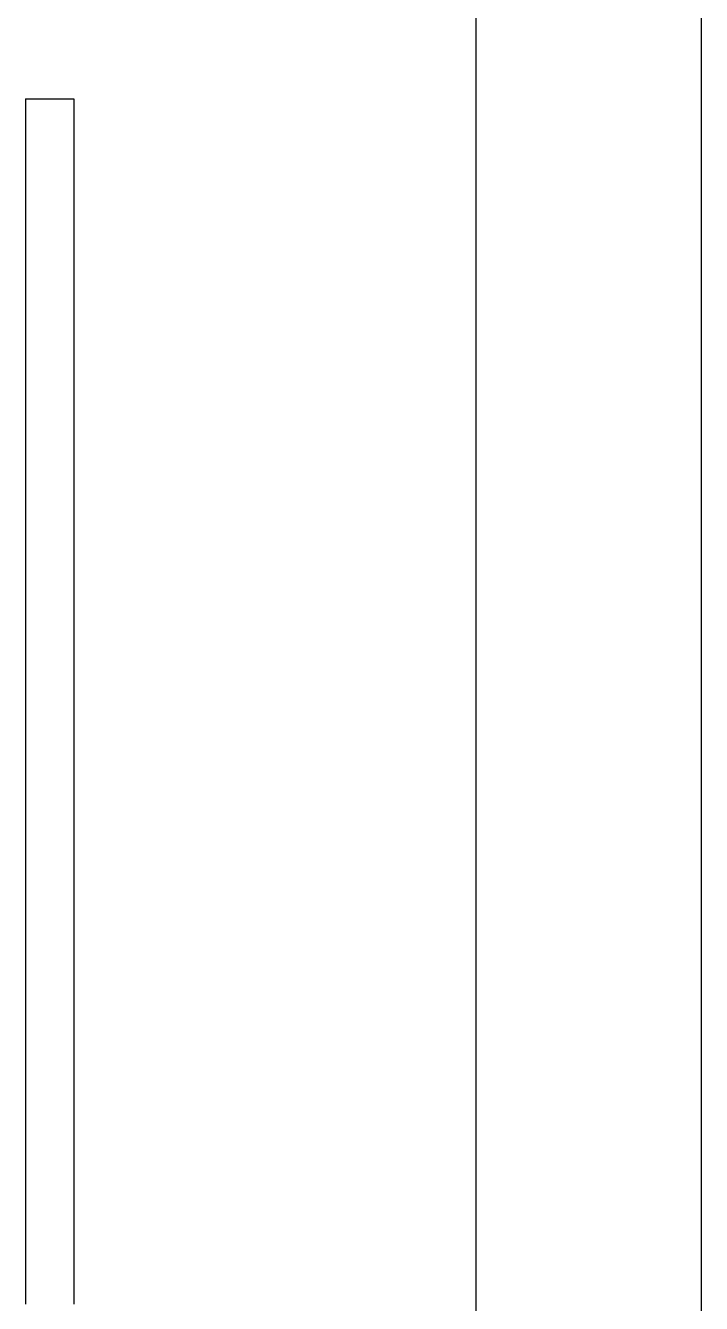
# Model space of a CAD drawing. Extents: x -24 to 123, y -44 to 344.
# Drawn here: x -14 to 7, y 38.53 to 78.28 of the extents above; entities that cross this region are included whole.
import ezdxf

# ---------------------------------------------------------------- set-up
doc = ezdxf.new("R2010")
doc.units = 0
doc.layers.get('0').update_dxf_attribs({"linetype": 'continuous'})

# ---------------------------------------------------------------- blocks, each defined once
blk = doc.blocks.new('FUSION037')
at = {"color": 0}
for p, q in [((0, 0), (0, 300)), ((7, 7), (7, 184)), ((7, 8), (7, 183)), ((-14, 76), (-12.5, 76))]:
    blk.add_line(p, q, dxfattribs=at)
for points in [[(-14, 76), (-14, 75.95), (-14, 75.9), (-14, 75.85), (-14, 75.8), (-14, 75.75), (-14, 75.7), (-14, 75.65), (-14, 75.6), (-14, 75.55), (-14, 75.5), (-14, 75.45), (-14, 75.4), (-14, 75.35), (-14, 75.3), (-14, 75.25), (-14, 75.2), (-14, 75.15), (-14, 75.1), (-14, 75.05), (-14, 75), (-14, 74.95), (-14, 74.9), (-14, 74.85), (-14, 74.8), (-14, 74.75), (-14, 74.7), (-14, 74.65), (-14, 74.6), (-14, 74.55), (-14, 74.5), (-14, 74.45), (-14, 74.4), (-14, 74.35), (-14, 74.3), (-14, 74.25), (-14, 74.2), (-14, 74.15), (-14, 74.1), (-14, 74.05), (-14, 74), (-14, 73.95), (-14, 73.9), (-14, 73.85), (-14, 73.8), (-14, 73.75), (-14, 73.7), (-14, 73.65), (-14, 73.6), (-14, 73.55), (-14, 73.5), (-14, 73.45), (-14, 73.4), (-14, 73.35), (-14, 73.3), (-14, 73.25), (-14, 73.2), (-14, 73.15), (-14, 73.1), (-14, 73.05), (-14, 73), (-14, 72.95), (-14, 72.9), (-14, 72.85), (-14, 72.8), (-14, 72.75), (-14, 72.7), (-14, 72.65), (-14, 72.6), (-14, 72.55), (-14, 72.5), (-14, 72.45), (-14, 72.4), (-14, 72.35), (-14, 72.3), (-14, 72.25), (-14, 72.2), (-14, 72.15), (-14, 72.1), (-14, 72.05), (-14, 72), (-14, 71.95), (-14, 71.9), (-14, 71.85), (-14, 71.8), (-14, 71.75), (-14, 71.7), (-14, 71.65), (-14, 71.6), (-14, 71.55), (-14, 71.5), (-14, 71.45), (-14, 71.4), (-14, 71.35), (-14, 71.3), (-14, 71.25), (-14, 71.2), (-14, 71.15), (-14, 71.1), (-14, 71.05), (-14, 71), (-14, 70.95), (-14, 70.9), (-14, 70.85), (-14, 70.8), (-14, 70.75), (-14, 70.7), (-14, 70.65), (-14, 70.6), (-14, 70.55), (-14, 70.5), (-14, 70.45), (-14, 70.4), (-14, 70.35), (-14, 70.3), (-14, 70.25), (-14, 70.2), (-14, 70.15), (-14, 70.1), (-14, 70.05), (-14, 70), (-14, 69.95), (-14, 69.9), (-14, 69.85), (-14, 69.8), (-14, 69.75), (-14, 69.7), (-14, 69.65), (-14, 69.6), (-14, 69.55), (-14, 69.5), (-14, 69.45), (-14, 69.4), (-14, 69.35), (-14, 69.3), (-14, 69.25), (-14, 69.2), (-14, 69.15), (-14, 69.1), (-14, 69.05), (-14, 69), (-14, 68.95), (-14, 68.9), (-14, 68.85), (-14, 68.8), (-14, 68.75), (-14, 68.7), (-14, 68.65), (-14, 68.6), (-14, 68.55), (-14, 68.5), (-14, 68.45), (-14, 68.4), (-14, 68.35), (-14, 68.3), (-14, 68.25), (-14, 68.2), (-14, 68.15), (-14, 68.1), (-14, 68.05), (-14, 68), (-14, 67.95), (-14, 67.9), (-14, 67.85), (-14, 67.8), (-14, 67.75), (-14, 67.7), (-14, 67.65), (-14, 67.6), (-14, 67.55), (-14, 67.5), (-14, 67.45), (-14, 67.4), (-14, 67.35), (-14, 67.3), (-14, 67.25), (-14, 67.2), (-14, 67.15), (-14, 67.1), (-14, 67.05), (-14, 67), (-14, 66.95), (-14, 66.9), (-14, 66.85), (-14, 66.8), (-14, 66.75), (-14, 66.7), (-14, 66.65), (-14, 66.6), (-14, 66.55), (-14, 66.5), (-14, 66.45), (-14, 66.4), (-14, 66.35), (-14, 66.3), (-14, 66.25), (-14, 66.2), (-14, 66.15), (-14, 66.1), (-14, 66.05), (-14, 66), (-14, 65.95), (-14, 65.9), (-14, 65.85), (-14, 65.8), (-14, 65.75), (-14, 65.7), (-14, 65.65), (-14, 65.6), (-14, 65.55), (-14, 65.5), (-14, 65.45), (-14, 65.4), (-14, 65.35), (-14, 65.3), (-14, 65.25), (-14, 65.2), (-14, 65.15), (-14, 65.1), (-14, 65.05), (-14, 65), (-14, 64.95), (-14, 64.9), (-14, 64.85), (-14, 64.8), (-14, 64.75), (-14, 64.7), (-14, 64.65), (-14, 64.6), (-14, 64.55), (-14, 64.5), (-14, 64.45), (-14, 64.4), (-14, 64.35), (-14, 64.3), (-14, 64.25), (-14, 64.2), (-14, 64.15), (-14, 64.1), (-14, 64.05), (-14, 64), (-14, 63.95), (-14, 63.9), (-14, 63.85), (-14, 63.8), (-14, 63.75), (-14, 63.7), (-14, 63.65), (-14, 63.6), (-14, 63.55), (-14, 63.5), (-14, 63.45), (-14, 63.4), (-14, 63.35), (-14, 63.3), (-14, 63.25), (-14, 63.2), (-14, 63.15), (-14, 63.1), (-14, 63.05), (-14, 63), (-14, 62.95), (-14, 62.9), (-14, 62.85), (-14, 62.8), (-14, 62.75), (-14, 62.7), (-14, 62.65), (-14, 62.6), (-14, 62.55), (-14, 62.5), (-14, 62.45), (-14, 62.4), (-14, 62.35), (-14, 62.3), (-14, 62.25), (-14, 62.2), (-14, 62.15), (-14, 62.1), (-14, 62.05), (-14, 62), (-14, 61.95), (-14, 61.9), (-14, 61.85), (-14, 61.8), (-14, 61.75), (-14, 61.7), (-14, 61.65), (-14, 61.6), (-14, 61.55), (-14, 61.5), (-14, 61.45), (-14, 61.4), (-14, 61.35), (-14, 61.3), (-14, 61.25), (-14, 61.2), (-14, 61.15), (-14, 61.1), (-14, 61.05), (-14, 61), (-14, 60.95), (-14, 60.9), (-14, 60.85), (-14, 60.8), (-14, 60.75), (-14, 60.7), (-14, 60.65), (-14, 60.6), (-14, 60.55), (-14, 60.5), (-14, 60.45), (-14, 60.4), (-14, 60.35), (-14, 60.3), (-14, 60.25), (-14, 60.2), (-14, 60.15), (-14, 60.1), (-14, 60.05), (-14, 60), (-14, 59.95), (-14, 59.9), (-14, 59.85), (-14, 59.8), (-14, 59.75), (-14, 59.7), (-14, 59.65), (-14, 59.6), (-14, 59.55), (-14, 59.5), (-14, 59.45), (-14, 59.4), (-14, 59.35), (-14, 59.3), (-14, 59.25), (-14, 59.2), (-14, 59.15), (-14, 59.1), (-14, 59.05), (-14, 59), (-14, 58.95), (-14, 58.9), (-14, 58.85), (-14, 58.8), (-14, 58.75), (-14, 58.7), (-14, 58.65), (-14, 58.6), (-14, 58.55), (-14, 58.5), (-14, 58.45), (-14, 58.4), (-14, 58.35), (-14, 58.3), (-14, 58.25), (-14, 58.2), (-14, 58.15), (-14, 58.1), (-14, 58.05), (-14, 58), (-14, 57.95), (-14, 57.9), (-14, 57.85), (-14, 57.8), (-14, 57.75), (-14, 57.7), (-14, 57.65), (-14, 57.6), (-14, 57.55), (-14, 57.5), (-14, 57.45), (-14, 57.4), (-14, 57.35), (-14, 57.3), (-14, 57.25), (-14, 57.2), (-14, 57.15), (-14, 57.1), (-14, 57.05), (-14, 57), (-14, 56.95), (-14, 56.9), (-14, 56.85), (-14, 56.8), (-14, 56.75), (-14, 56.7), (-14, 56.65), (-14, 56.6), (-14, 56.55), (-14, 56.5), (-14, 56.45), (-14, 56.4), (-14, 56.35), (-14, 56.3), (-14, 56.25), (-14, 56.2), (-14, 56.15), (-14, 56.1), (-14, 56.05), (-14, 56), (-14, 55.95), (-14, 55.9), (-14, 55.85), (-14, 55.8), (-14, 55.75), (-14, 55.7), (-14, 55.65), (-14, 55.6), (-14, 55.55), (-14, 55.5), (-14, 55.45), (-14, 55.4), (-14, 55.35), (-14, 55.3), (-14, 55.25), (-14, 55.2), (-14, 55.15), (-14, 55.1), (-14, 55.05), (-14, 55), (-14, 54.95), (-14, 54.9), (-14, 54.85), (-14, 54.8), (-14, 54.75), (-14, 54.7), (-14, 54.65), (-14, 54.6), (-14, 54.55), (-14, 54.5), (-14, 54.45), (-14, 54.4), (-14, 54.35), (-14, 54.3), (-14, 54.25), (-14, 54.2), (-14, 54.15), (-14, 54.1), (-14, 54.05), (-14, 54), (-14, 53.95), (-14, 53.9), (-14, 53.85), (-14, 53.8), (-14, 53.75), (-14, 53.7), (-14, 53.65), (-14, 53.6), (-14, 53.55), (-14, 53.5), (-14, 53.45), (-14, 53.4), (-14, 53.35), (-14, 53.3), (-14, 53.25), (-14, 53.2), (-14, 53.15), (-14, 53.1), (-14, 53.05), (-14, 53), (-14, 52.95), (-14, 52.9), (-14, 52.85), (-14, 52.8), (-14, 52.75), (-14, 52.7), (-14, 52.65), (-14, 52.6), (-14, 52.55), (-14, 52.5), (-14, 52.45), (-14, 52.4), (-14, 52.35), (-14, 52.3), (-14, 52.25), (-14, 52.2), (-14, 52.15), (-14, 52.1), (-14, 52.05), (-14, 52), (-14, 51.95), (-14, 51.9), (-14, 51.85), (-14, 51.8), (-14, 51.75), (-14, 51.7), (-14, 51.65), (-14, 51.6), (-14, 51.55), (-14, 51.5), (-14, 51.45), (-14, 51.4), (-14, 51.35), (-14, 51.3), (-14, 51.25), (-14, 51.2), (-14, 51.15), (-14, 51.1), (-14, 51.05), (-14, 51), (-14, 50.95), (-14, 50.9), (-14, 50.85), (-14, 50.8), (-14, 50.75), (-14, 50.7), (-14, 50.65), (-14, 50.6), (-14, 50.55), (-14, 50.5), (-14, 50.45), (-14, 50.4), (-14, 50.35), (-14, 50.3), (-14, 50.25), (-14, 50.2), (-14, 50.15), (-14, 50.1), (-14, 50.05), (-14, 50), (-14, 49.95), (-14, 49.9), (-14, 49.85), (-14, 49.8), (-14, 49.75), (-14, 49.7), (-14, 49.65), (-14, 49.6), (-14, 49.55), (-14, 49.5), (-14, 49.45), (-14, 49.4), (-14, 49.35), (-14, 49.3), (-14, 49.25), (-14, 49.2), (-14, 49.15), (-14, 49.1), (-14, 49.05), (-14, 49), (-14, 48.95), (-14, 48.9), (-14, 48.85), (-14, 48.8), (-14, 48.75), (-14, 48.7), (-14, 48.65), (-14, 48.6), (-14, 48.55), (-14, 48.5), (-14, 48.45), (-14, 48.4), (-14, 48.35), (-14, 48.3), (-14, 48.25), (-14, 48.2), (-14, 48.15), (-14, 48.1), (-14, 48.05), (-14, 48), (-14, 47.95), (-14, 47.9), (-14, 47.85), (-14, 47.8), (-14, 47.75), (-14, 47.7), (-14, 47.65), (-14, 47.6), (-14, 47.55), (-14, 47.5), (-14, 47.45), (-14, 47.4), (-14, 47.35), (-14, 47.3), (-14, 47.25), (-14, 47.2), (-14, 47.15), (-14, 47.1), (-14, 47.05), (-14, 47), (-14, 46.95), (-14, 46.9), (-14, 46.85), (-14, 46.8), (-14, 46.75), (-14, 46.7), (-14, 46.65), (-14, 46.6), (-14, 46.55), (-14, 46.5), (-14, 46.45), (-14, 46.4), (-14, 46.35), (-14, 46.3), (-14, 46.25), (-14, 46.2), (-14, 46.15), (-14, 46.1), (-14, 46.05), (-14, 46), (-14, 45.95), (-14, 45.9), (-14, 45.85), (-14, 45.8), (-14, 45.75), (-14, 45.7), (-14, 45.65), (-14, 45.6), (-14, 45.55), (-14, 45.5), (-14, 45.45), (-14, 45.4), (-14, 45.35), (-14, 45.3), (-14, 45.25), (-14, 45.2), (-14, 45.15), (-14, 45.1), (-14, 45.05), (-14, 45), (-14, 44.95), (-14, 44.9), (-14, 44.85), (-14, 44.8), (-14, 44.75), (-14, 44.7), (-14, 44.65), (-14, 44.6), (-14, 44.55), (-14, 44.5), (-14, 44.45), (-14, 44.4), (-14, 44.35), (-14, 44.3), (-14, 44.25), (-14, 44.2), (-14, 44.15), (-14, 44.1), (-14, 44.05), (-14, 44), (-14, 43.95), (-14, 43.9), (-14, 43.85), (-14, 43.8), (-14, 43.75), (-14, 43.7), (-14, 43.65), (-14, 43.6), (-14, 43.55), (-14, 43.5), (-14, 43.45), (-14, 43.4), (-14, 43.35), (-14, 43.3), (-14, 43.25), (-14, 43.2), (-14, 43.15), (-14, 43.1), (-14, 43.05), (-14, 43), (-14, 42.95), (-14, 42.9), (-14, 42.85), (-14, 42.8), (-14, 42.75), (-14, 42.7), (-14, 42.65), (-14, 42.6), (-14, 42.55), (-14, 42.5), (-14, 42.45), (-14, 42.4), (-14, 42.35), (-14, 42.3), (-14, 42.25), (-14, 42.2), (-14, 42.15), (-14, 42.1), (-14, 42.05), (-14, 42), (-14, 41.95), (-14, 41.9), (-14, 41.85), (-14, 41.8), (-14, 41.75), (-14, 41.7), (-14, 41.65), (-14, 41.6), (-14, 41.55), (-14, 41.5), (-14, 41.45), (-14, 41.4), (-14, 41.35), (-14, 41.3), (-14, 41.25), (-14, 41.2), (-14, 41.15), (-14, 41.1), (-14, 41.05), (-14, 41), (-14, 40.95), (-14, 40.9), (-14, 40.85), (-14, 40.8), (-14, 40.75), (-14, 40.7), (-14, 40.65), (-14, 40.6), (-14, 40.55), (-14, 40.5), (-14, 40.45), (-14, 40.4), (-14, 40.35), (-14, 40.3), (-14, 40.25), (-14, 40.2), (-14, 40.15), (-14, 40.1), (-14, 40.05), (-14, 40), (-14, 39.95), (-14, 39.9), (-14, 39.85), (-14, 39.8), (-14, 39.75), (-14, 39.7), (-14, 39.65), (-14, 39.6), (-14, 39.55), (-14, 39.5), (-14, 39.45), (-14, 39.4), (-14, 39.35), (-14, 39.3), (-14, 39.25), (-14, 39.2), (-14, 39.15), (-14, 39.1), (-14, 39.05), (-14, 39), (-14, 38.95), (-14, 38.9), (-14, 38.85), (-14, 38.8), (-14, 38.75), (-14, 38.7), (-14, 38.65), (-14, 38.6), (-14, 38.55), (-14, 38.5)], [(-12.5, 76), (-12.5, 75.95), (-12.5, 75.9), (-12.5, 75.85), (-12.5, 75.8), (-12.5, 75.75), (-12.5, 75.7), (-12.5, 75.65), (-12.5, 75.6), (-12.5, 75.55), (-12.5, 75.5), (-12.5, 75.45), (-12.5, 75.4), (-12.5, 75.35), (-12.5, 75.3), (-12.5, 75.25), (-12.5, 75.2), (-12.5, 75.15), (-12.5, 75.1), (-12.5, 75.05), (-12.5, 75), (-12.5, 74.95), (-12.5, 74.9), (-12.5, 74.85), (-12.5, 74.8), (-12.5, 74.75), (-12.5, 74.7), (-12.5, 74.65), (-12.5, 74.6), (-12.5, 74.55), (-12.5, 74.5), (-12.5, 74.45), (-12.5, 74.4), (-12.5, 74.35), (-12.5, 74.3), (-12.5, 74.25), (-12.5, 74.2), (-12.5, 74.15), (-12.5, 74.1), (-12.5, 74.05), (-12.5, 74), (-12.5, 73.95), (-12.5, 73.9), (-12.5, 73.85), (-12.5, 73.8), (-12.5, 73.75), (-12.5, 73.7), (-12.5, 73.65), (-12.5, 73.6), (-12.5, 73.55), (-12.5, 73.5), (-12.5, 73.45), (-12.5, 73.4), (-12.5, 73.35), (-12.5, 73.3), (-12.5, 73.25), (-12.5, 73.2), (-12.5, 73.15), (-12.5, 73.1), (-12.5, 73.05), (-12.5, 73), (-12.5, 72.95), (-12.5, 72.9), (-12.5, 72.85), (-12.5, 72.8), (-12.5, 72.75), (-12.5, 72.7), (-12.5, 72.65), (-12.5, 72.6), (-12.5, 72.55), (-12.5, 72.5), (-12.5, 72.45), (-12.5, 72.4), (-12.5, 72.35), (-12.5, 72.3), (-12.5, 72.25), (-12.5, 72.2), (-12.5, 72.15), (-12.5, 72.1), (-12.5, 72.05), (-12.5, 72), (-12.5, 71.95), (-12.5, 71.9), (-12.5, 71.85), (-12.5, 71.8), (-12.5, 71.75), (-12.5, 71.7), (-12.5, 71.65), (-12.5, 71.6), (-12.5, 71.55), (-12.5, 71.5), (-12.5, 71.45), (-12.5, 71.4), (-12.5, 71.35), (-12.5, 71.3), (-12.5, 71.25), (-12.5, 71.2), (-12.5, 71.15), (-12.5, 71.1), (-12.5, 71.05), (-12.5, 71), (-12.5, 70.95), (-12.5, 70.9), (-12.5, 70.85), (-12.5, 70.8), (-12.5, 70.75), (-12.5, 70.7), (-12.5, 70.65), (-12.5, 70.6), (-12.5, 70.55), (-12.5, 70.5), (-12.5, 70.45), (-12.5, 70.4), (-12.5, 70.35), (-12.5, 70.3), (-12.5, 70.25), (-12.5, 70.2), (-12.5, 70.15), (-12.5, 70.1), (-12.5, 70.05), (-12.5, 70), (-12.5, 69.95), (-12.5, 69.9), (-12.5, 69.85), (-12.5, 69.8), (-12.5, 69.75), (-12.5, 69.7), (-12.5, 69.65), (-12.5, 69.6), (-12.5, 69.55), (-12.5, 69.5), (-12.5, 69.45), (-12.5, 69.4), (-12.5, 69.35), (-12.5, 69.3), (-12.5, 69.25), (-12.5, 69.2), (-12.5, 69.15), (-12.5, 69.1), (-12.5, 69.05), (-12.5, 69), (-12.5, 68.95), (-12.5, 68.9), (-12.5, 68.85), (-12.5, 68.8), (-12.5, 68.75), (-12.5, 68.7), (-12.5, 68.65), (-12.5, 68.6), (-12.5, 68.55), (-12.5, 68.5), (-12.5, 68.45), (-12.5, 68.4), (-12.5, 68.35), (-12.5, 68.3), (-12.5, 68.25), (-12.5, 68.2), (-12.5, 68.15), (-12.5, 68.1), (-12.5, 68.05), (-12.5, 68), (-12.5, 67.95), (-12.5, 67.9), (-12.5, 67.85), (-12.5, 67.8), (-12.5, 67.75), (-12.5, 67.7), (-12.5, 67.65), (-12.5, 67.6), (-12.5, 67.55), (-12.5, 67.5), (-12.5, 67.45), (-12.5, 67.4), (-12.5, 67.35), (-12.5, 67.3), (-12.5, 67.25), (-12.5, 67.2), (-12.5, 67.15), (-12.5, 67.1), (-12.5, 67.05), (-12.5, 67), (-12.5, 66.95), (-12.5, 66.9), (-12.5, 66.85), (-12.5, 66.8), (-12.5, 66.75), (-12.5, 66.7), (-12.5, 66.65), (-12.5, 66.6), (-12.5, 66.55), (-12.5, 66.5), (-12.5, 66.45), (-12.5, 66.4), (-12.5, 66.35), (-12.5, 66.3), (-12.5, 66.25), (-12.5, 66.2), (-12.5, 66.15), (-12.5, 66.1), (-12.5, 66.05), (-12.5, 66), (-12.5, 65.95), (-12.5, 65.9), (-12.5, 65.85), (-12.5, 65.8), (-12.5, 65.75), (-12.5, 65.7), (-12.5, 65.65), (-12.5, 65.6), (-12.5, 65.55), (-12.5, 65.5), (-12.5, 65.45), (-12.5, 65.4), (-12.5, 65.35), (-12.5, 65.3), (-12.5, 65.25), (-12.5, 65.2), (-12.5, 65.15), (-12.5, 65.1), (-12.5, 65.05), (-12.5, 65), (-12.5, 64.95), (-12.5, 64.9), (-12.5, 64.85), (-12.5, 64.8), (-12.5, 64.75), (-12.5, 64.7), (-12.5, 64.65), (-12.5, 64.6), (-12.5, 64.55), (-12.5, 64.5), (-12.5, 64.45), (-12.5, 64.4), (-12.5, 64.35), (-12.5, 64.3), (-12.5, 64.25), (-12.5, 64.2), (-12.5, 64.15), (-12.5, 64.1), (-12.5, 64.05), (-12.5, 64), (-12.5, 63.95), (-12.5, 63.9), (-12.5, 63.85), (-12.5, 63.8), (-12.5, 63.75), (-12.5, 63.7), (-12.5, 63.65), (-12.5, 63.6), (-12.5, 63.55), (-12.5, 63.5), (-12.5, 63.45), (-12.5, 63.4), (-12.5, 63.35), (-12.5, 63.3), (-12.5, 63.25), (-12.5, 63.2), (-12.5, 63.15), (-12.5, 63.1), (-12.5, 63.05), (-12.5, 63), (-12.5, 62.95), (-12.5, 62.9), (-12.5, 62.85), (-12.5, 62.8), (-12.5, 62.75), (-12.5, 62.7), (-12.5, 62.65), (-12.5, 62.6), (-12.5, 62.55), (-12.5, 62.5), (-12.5, 62.45), (-12.5, 62.4), (-12.5, 62.35), (-12.5, 62.3), (-12.5, 62.25), (-12.5, 62.2), (-12.5, 62.15), (-12.5, 62.1), (-12.5, 62.05), (-12.5, 62), (-12.5, 61.95), (-12.5, 61.9), (-12.5, 61.85), (-12.5, 61.8), (-12.5, 61.75), (-12.5, 61.7), (-12.5, 61.65), (-12.5, 61.6), (-12.5, 61.55), (-12.5, 61.5), (-12.5, 61.45), (-12.5, 61.4), (-12.5, 61.35), (-12.5, 61.3), (-12.5, 61.25), (-12.5, 61.2), (-12.5, 61.15), (-12.5, 61.1), (-12.5, 61.05), (-12.5, 61), (-12.5, 60.95), (-12.5, 60.9), (-12.5, 60.85), (-12.5, 60.8), (-12.5, 60.75), (-12.5, 60.7), (-12.5, 60.65), (-12.5, 60.6), (-12.5, 60.55), (-12.5, 60.5), (-12.5, 60.45), (-12.5, 60.4), (-12.5, 60.35), (-12.5, 60.3), (-12.5, 60.25), (-12.5, 60.2), (-12.5, 60.15), (-12.5, 60.1), (-12.5, 60.05), (-12.5, 60), (-12.5, 59.95), (-12.5, 59.9), (-12.5, 59.85), (-12.5, 59.8), (-12.5, 59.75), (-12.5, 59.7), (-12.5, 59.65), (-12.5, 59.6), (-12.5, 59.55), (-12.5, 59.5), (-12.5, 59.45), (-12.5, 59.4), (-12.5, 59.35), (-12.5, 59.3), (-12.5, 59.25), (-12.5, 59.2), (-12.5, 59.15), (-12.5, 59.1), (-12.5, 59.05), (-12.5, 59), (-12.5, 58.95), (-12.5, 58.9), (-12.5, 58.85), (-12.5, 58.8), (-12.5, 58.75), (-12.5, 58.7), (-12.5, 58.65), (-12.5, 58.6), (-12.5, 58.55), (-12.5, 58.5), (-12.5, 58.45), (-12.5, 58.4), (-12.5, 58.35), (-12.5, 58.3), (-12.5, 58.25), (-12.5, 58.2), (-12.5, 58.15), (-12.5, 58.1), (-12.5, 58.05), (-12.5, 58), (-12.5, 57.95), (-12.5, 57.9), (-12.5, 57.85), (-12.5, 57.8), (-12.5, 57.75), (-12.5, 57.7), (-12.5, 57.65), (-12.5, 57.6), (-12.5, 57.55), (-12.5, 57.5), (-12.5, 57.45), (-12.5, 57.4), (-12.5, 57.35), (-12.5, 57.3), (-12.5, 57.25), (-12.5, 57.2), (-12.5, 57.15), (-12.5, 57.1), (-12.5, 57.05), (-12.5, 57), (-12.5, 56.95), (-12.5, 56.9), (-12.5, 56.85), (-12.5, 56.8), (-12.5, 56.75), (-12.5, 56.7), (-12.5, 56.65), (-12.5, 56.6), (-12.5, 56.55), (-12.5, 56.5), (-12.5, 56.45), (-12.5, 56.4), (-12.5, 56.35), (-12.5, 56.3), (-12.5, 56.25), (-12.5, 56.2), (-12.5, 56.15), (-12.5, 56.1), (-12.5, 56.05), (-12.5, 56), (-12.5, 55.95), (-12.5, 55.9), (-12.5, 55.85), (-12.5, 55.8), (-12.5, 55.75), (-12.5, 55.7), (-12.5, 55.65), (-12.5, 55.6), (-12.5, 55.55), (-12.5, 55.5), (-12.5, 55.45), (-12.5, 55.4), (-12.5, 55.35), (-12.5, 55.3), (-12.5, 55.25), (-12.5, 55.2), (-12.5, 55.15), (-12.5, 55.1), (-12.5, 55.05), (-12.5, 55), (-12.5, 54.95), (-12.5, 54.9), (-12.5, 54.85), (-12.5, 54.8), (-12.5, 54.75), (-12.5, 54.7), (-12.5, 54.65), (-12.5, 54.6), (-12.5, 54.55), (-12.5, 54.5), (-12.5, 54.45), (-12.5, 54.4), (-12.5, 54.35), (-12.5, 54.3), (-12.5, 54.25), (-12.5, 54.2), (-12.5, 54.15), (-12.5, 54.1), (-12.5, 54.05), (-12.5, 54), (-12.5, 53.95), (-12.5, 53.9), (-12.5, 53.85), (-12.5, 53.8), (-12.5, 53.75), (-12.5, 53.7), (-12.5, 53.65), (-12.5, 53.6), (-12.5, 53.55), (-12.5, 53.5), (-12.5, 53.45), (-12.5, 53.4), (-12.5, 53.35), (-12.5, 53.3), (-12.5, 53.25), (-12.5, 53.2), (-12.5, 53.15), (-12.5, 53.1), (-12.5, 53.05), (-12.5, 53), (-12.5, 52.95), (-12.5, 52.9), (-12.5, 52.85), (-12.5, 52.8), (-12.5, 52.75), (-12.5, 52.7), (-12.5, 52.65), (-12.5, 52.6), (-12.5, 52.55), (-12.5, 52.5), (-12.5, 52.45), (-12.5, 52.4), (-12.5, 52.35), (-12.5, 52.3), (-12.5, 52.25), (-12.5, 52.2), (-12.5, 52.15), (-12.5, 52.1), (-12.5, 52.05), (-12.5, 52), (-12.5, 51.95), (-12.5, 51.9), (-12.5, 51.85), (-12.5, 51.8), (-12.5, 51.75), (-12.5, 51.7), (-12.5, 51.65), (-12.5, 51.6), (-12.5, 51.55), (-12.5, 51.5), (-12.5, 51.45), (-12.5, 51.4), (-12.5, 51.35), (-12.5, 51.3), (-12.5, 51.25), (-12.5, 51.2), (-12.5, 51.15), (-12.5, 51.1), (-12.5, 51.05), (-12.5, 51), (-12.5, 50.95), (-12.5, 50.9), (-12.5, 50.85), (-12.5, 50.8), (-12.5, 50.75), (-12.5, 50.7), (-12.5, 50.65), (-12.5, 50.6), (-12.5, 50.55), (-12.5, 50.5), (-12.5, 50.45), (-12.5, 50.4), (-12.5, 50.35), (-12.5, 50.3), (-12.5, 50.25), (-12.5, 50.2), (-12.5, 50.15), (-12.5, 50.1), (-12.5, 50.05), (-12.5, 50), (-12.5, 49.95), (-12.5, 49.9), (-12.5, 49.85), (-12.5, 49.8), (-12.5, 49.75), (-12.5, 49.7), (-12.5, 49.65), (-12.5, 49.6), (-12.5, 49.55), (-12.5, 49.5), (-12.5, 49.45), (-12.5, 49.4), (-12.5, 49.35), (-12.5, 49.3), (-12.5, 49.25), (-12.5, 49.2), (-12.5, 49.15), (-12.5, 49.1), (-12.5, 49.05), (-12.5, 49), (-12.5, 48.95), (-12.5, 48.9), (-12.5, 48.85), (-12.5, 48.8), (-12.5, 48.75), (-12.5, 48.7), (-12.5, 48.65), (-12.5, 48.6), (-12.5, 48.55), (-12.5, 48.5), (-12.5, 48.45), (-12.5, 48.4), (-12.5, 48.35), (-12.5, 48.3), (-12.5, 48.25), (-12.5, 48.2), (-12.5, 48.15), (-12.5, 48.1), (-12.5, 48.05), (-12.5, 48), (-12.5, 47.95), (-12.5, 47.9), (-12.5, 47.85), (-12.5, 47.8), (-12.5, 47.75), (-12.5, 47.7), (-12.5, 47.65), (-12.5, 47.6), (-12.5, 47.55), (-12.5, 47.5), (-12.5, 47.45), (-12.5, 47.4), (-12.5, 47.35), (-12.5, 47.3), (-12.5, 47.25), (-12.5, 47.2), (-12.5, 47.15), (-12.5, 47.1), (-12.5, 47.05), (-12.5, 47), (-12.5, 46.95), (-12.5, 46.9), (-12.5, 46.85), (-12.5, 46.8), (-12.5, 46.75), (-12.5, 46.7), (-12.5, 46.65), (-12.5, 46.6), (-12.5, 46.55), (-12.5, 46.5), (-12.5, 46.45), (-12.5, 46.4), (-12.5, 46.35), (-12.5, 46.3), (-12.5, 46.25), (-12.5, 46.2), (-12.5, 46.15), (-12.5, 46.1), (-12.5, 46.05), (-12.5, 46), (-12.5, 45.95), (-12.5, 45.9), (-12.5, 45.85), (-12.5, 45.8), (-12.5, 45.75), (-12.5, 45.7), (-12.5, 45.65), (-12.5, 45.6), (-12.5, 45.55), (-12.5, 45.5), (-12.5, 45.45), (-12.5, 45.4), (-12.5, 45.35), (-12.5, 45.3), (-12.5, 45.25), (-12.5, 45.2), (-12.5, 45.15), (-12.5, 45.1), (-12.5, 45.05), (-12.5, 45), (-12.5, 44.95), (-12.5, 44.9), (-12.5, 44.85), (-12.5, 44.8), (-12.5, 44.75), (-12.5, 44.7), (-12.5, 44.65), (-12.5, 44.6), (-12.5, 44.55), (-12.5, 44.5), (-12.5, 44.45), (-12.5, 44.4), (-12.5, 44.35), (-12.5, 44.3), (-12.5, 44.25), (-12.5, 44.2), (-12.5, 44.15), (-12.5, 44.1), (-12.5, 44.05), (-12.5, 44), (-12.5, 43.95), (-12.5, 43.9), (-12.5, 43.85), (-12.5, 43.8), (-12.5, 43.75), (-12.5, 43.7), (-12.5, 43.65), (-12.5, 43.6), (-12.5, 43.55), (-12.5, 43.5), (-12.5, 43.45), (-12.5, 43.4), (-12.5, 43.35), (-12.5, 43.3), (-12.5, 43.25), (-12.5, 43.2), (-12.5, 43.15), (-12.5, 43.1), (-12.5, 43.05), (-12.5, 43), (-12.5, 42.95), (-12.5, 42.9), (-12.5, 42.85), (-12.5, 42.8), (-12.5, 42.75), (-12.5, 42.7), (-12.5, 42.65), (-12.5, 42.6), (-12.5, 42.55), (-12.5, 42.5), (-12.5, 42.45), (-12.5, 42.4), (-12.5, 42.35), (-12.5, 42.3), (-12.5, 42.25), (-12.5, 42.2), (-12.5, 42.15), (-12.5, 42.1), (-12.5, 42.05), (-12.5, 42), (-12.5, 41.95), (-12.5, 41.9), (-12.5, 41.85), (-12.5, 41.8), (-12.5, 41.75), (-12.5, 41.7), (-12.5, 41.65), (-12.5, 41.6), (-12.5, 41.55), (-12.5, 41.5), (-12.5, 41.45), (-12.5, 41.4), (-12.5, 41.35), (-12.5, 41.3), (-12.5, 41.25), (-12.5, 41.2), (-12.5, 41.15), (-12.5, 41.1), (-12.5, 41.05), (-12.5, 41), (-12.5, 40.95), (-12.5, 40.9), (-12.5, 40.85), (-12.5, 40.8), (-12.5, 40.75), (-12.5, 40.7), (-12.5, 40.65), (-12.5, 40.6), (-12.5, 40.55), (-12.5, 40.5), (-12.5, 40.45), (-12.5, 40.4), (-12.5, 40.35), (-12.5, 40.3), (-12.5, 40.25), (-12.5, 40.2), (-12.5, 40.15), (-12.5, 40.1), (-12.5, 40.05), (-12.5, 40), (-12.5, 39.95), (-12.5, 39.9), (-12.5, 39.85), (-12.5, 39.8), (-12.5, 39.75), (-12.5, 39.7), (-12.5, 39.65), (-12.5, 39.6), (-12.5, 39.55), (-12.5, 39.5), (-12.5, 39.45), (-12.5, 39.4), (-12.5, 39.35), (-12.5, 39.3), (-12.5, 39.25), (-12.5, 39.2), (-12.5, 39.15), (-12.5, 39.1), (-12.5, 39.05), (-12.5, 39), (-12.5, 38.95), (-12.5, 38.9), (-12.5, 38.85), (-12.5, 38.8), (-12.5, 38.75), (-12.5, 38.7), (-12.5, 38.65), (-12.5, 38.6), (-12.5, 38.55), (-12.5, 38.5)]]:
    blk.add_lwpolyline(points, dxfattribs=at)

msp = doc.modelspace()

# ---------------------------------------------------------------- block references
msp.add_blockref('FUSION037', (0, 0))

doc.saveas('drawing.dxf')
